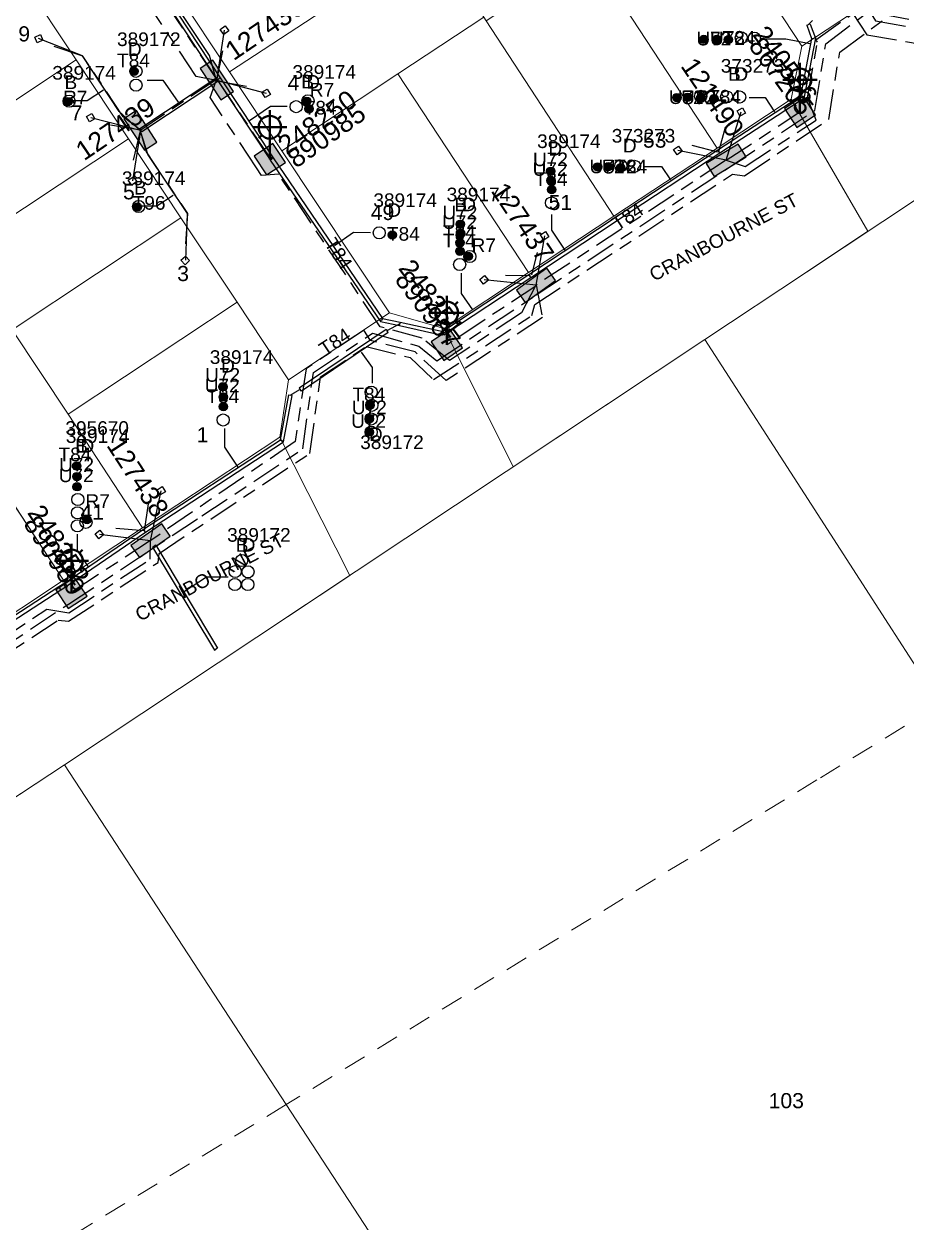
# Model space of a CAD drawing. Header units: metres. Extents: x 302064 to 304096, y 6268242 to 6271990.
# Drawn here: x 303027.2 to 303143.6, y 6270564.1 to 6270722.2 of the extents above; entities that cross this region are included whole.
import ezdxf
from ezdxf.enums import TextEntityAlignment as Align

# ---------------------------------------------------------------- set-up
doc = ezdxf.new("R2010")
doc.units = ezdxf.units.M
doc.linetypes.add('Cable Exist UG', pattern=[8.2, 4, -1.2, 1.8, -1.2])
doc.linetypes.add('Dash', pattern=[5, 3, -2])
doc.layers.get('0').update_dxf_attribs({"color": 6})
for name, color, linetype in [('_User Miscellaneous12', 7, 'Continuous'), ('_User_LV_Exist', 7, 'Continuous'), ('Duct_SP_EXT', 7, 'Continuous'), ('Equip_SP_SL_EXT', 7, 'Continuous'), ('Mains_HV_EXT', 1, 'Continuous'), ('Mains_LV_EXT', 5, 'Continuous'), ('Mains_LV_SL_EXT', 4, 'Continuous'), ('Services_SP_EXT', 7, 'Continuous'), ('SupportsUG_SP_LV_EXT', 7, 'Continuous'), ('SupportsUG_SP_LV_SL_EXT', 7, 'Continuous'), ('Trench_SP_EXT', 7, 'Continuous')]:
    doc.layers.add(name, color=color, linetype=linetype)
for name, color, linetype, lineweight in [('Cadastre Easements_SP_EXT', 9, 'Continuous', 5), ('Cadastre Land Parcels_SP_EXT', 7, 'Continuous', 5), ('Cadastre Roads_SP_EXT', 9, 'Continuous', 5)]:
    doc.layers.add(name, color=color, linetype=linetype, lineweight=lineweight)
doc.styles.add('COLUMN_LABEL', font='arial.ttf')
doc.styles.add('iecARIAL', font='arial.ttf', dxfattribs={"height": 2})
doc.styles.add('POLE_LABEL', font='arial.ttf')
doc.styles.get("Standard").update_dxf_attribs({"font": 'arial.ttf'})

# ---------------------------------------------------------------- blocks, each defined once
blk = doc.blocks.new('COLUMN_EXT')
blk.add_hatch(color=256).paths.add_polyline_path([(-1.49, 1.48), (-1.49, -1.49), (1.48, -1.49), (1.48, 1.48)])
blk.add_lwpolyline([(-1.49, -1.49), (1.48, -1.49), (1.48, 1.48), (-1.49, 1.48)], close=True)
for tag, height, style, flags, p in [('ASSET_NUM', 2.5, 'COLUMN_LABEL', 8, (2, 2)), ('STRUCTURE_PLANT_NUMBER', 0.2, 'POLE_LABEL', 9, (1.81, 0.03)), ('STREET_CODE', 0.2, 'COLUMN_LABEL', 9, (1.81, -0.2))]:
    blk.add_attdef(tag, text='', height=height, dxfattribs=dict(style=style, flags=flags)).set_placement(p, align=Align.MIDDLE_LEFT)
at = {"flags": 9}
for tag, p in [('COLUMN_TYPE', (1.81, -0.4)), ('OWNED_BY', (1.81, -0.6)), ('STATE', (1.81, -0.8)), ('USAGE', (1.81, -1)), ('STREETNAME', (1.81, -1.6)), ('LEGEND', (1.81, -1.2)), ('LOCATION', (1.81, -1.4)), ('SUBURB', (1.81, -1.8)), ('NOTES', (1.81, -2))]:
    blk.add_attdef(tag, text='', height=0.2, dxfattribs=at).set_placement(p, align=Align.MIDDLE_LEFT)
at = {"flags": 1}
blk.add_attdef('Z', (1.81, -2.35), '', height=0.2, dxfattribs=at)
blk = doc.blocks.new('PILLAR_EXT')
blk.add_hatch(color=256).paths.add_polyline_path([(-2.475, 0.99), (-2.475, -0.99), (2.475, -0.99), (2.475, 0.99)])
blk.add_lwpolyline([(-2.475, -0.99), (2.475, -0.99), (2.475, 0.99), (-2.475, 0.99)], close=True)
at = {"style": 'iecARIAL', "flags": 8}
blk.add_attdef('ASSET_NUM', (1.5, 3.5), '', height=2.5, dxfattribs=at)
for tag, p, flags in [('OWNED_BY', (0, -0.2), 9), ('STATE', (0, -0.4), 9), ('SUPPORT_TYPE', (0, -0.6), 9), ('USAGE', (0, -0.8), 9), ('LEGEND', (0, -1), 9), ('LOCATION', (0, -1.2), 9), ('NOTES', (0, -1.4), 9), ('PARENT', (0, -1.6), 9), ('STREETNAME', (0, -1.8), 9), ('SUBURB', (0, -2), 1)]:
    blk.add_attdef(tag, p, '', height=0.2, dxfattribs=dict(flags=flags))
blk = doc.blocks.new('DUCT_EXT')
blk.add_circle((0, 0.8), 0.8)
at = {"flags": 1}
blk.add_attdef('Z', (0, 0), '', height=0.2, dxfattribs=at)
at = {"flags": 9}
for tag, p in [('DUCT_CODE', (0, 0)), ('XSECT_TYPE', (0, -0.2)), ('STATE', (0, -0.6)), ('FB_REFERENCE', (0, -0.4)), ('NOTES', (0, -0.8))]:
    blk.add_attdef(tag, text='', height=0.2, dxfattribs=at).set_placement(p, align=Align.MIDDLE_LEFT)
blk = doc.blocks.new('SL_LANTERN_EXT')
at = {"lineweight": 40}
for p, q in [((0, 1.97), (0, 6.47)), ((-1.46, 5.68), (-1.06, 5.28)), ((1.46, 5.68), (1.06, 5.28)), ((-2.25, 4.22), (2.25, 4.22)), ((-1.46, 2.76), (-1.06, 3.16)), ((0, 0), (0, 2.72)), ((1.46, 2.76), (1.06, 3.16))]:
    blk.add_line(p, q, dxfattribs=at)
blk.add_circle((0, 4.22), 1.5, dxfattribs=at)
at = {"style": 'iecARIAL', "flags": 8}
blk.add_attdef('ASSET_NUM', (1.5, 1.5), '', height=2.5, dxfattribs=at)
for tag, p, height, flags in [('OPERATING_VOLTAGE', (0.98, -1.65), 0.2, 9), ('CONSTRUCTED_VOLTAGE', (0.98, -0.65), 0.2, 9), ('CONTROL_TYPE', (0.98, -0.85), 0.2, 9), ('LANTERN_PURPOSE', (0.98, -1.05), 0.2, 9), ('LANTERN_TYPE', (0.98, -1.25), 0.2, 9), ('NO_PHASES', (0.98, -1.45), 0.2, 9), ('LNUMBER', (2.18, -3.25), 2.5, 8), ('ORIENTATION', (0.98, -1.85), 0.2, 9), ('OWNED_BY', (0.98, -2.05), 0.2, 9), ('STATE', (0.98, -2.25), 0.2, 9), ('USAGE', (0.98, -2.45), 0.2, 9), ('CEXIST', (0.98, -2.65), 0.2, 9), ('CNEW', (0.98, -2.85), 0.2, 9), ('CNUMBER', (0.98, -3.05), 0.2, 9), ('CREMOVE', (0.98, -3.25), 0.2, 9), ('CREPLACE', (0.98, -3.45), 0.2, 9), ('LKINGHEIGHT', (0.98, -3.65), 0.2, 9), ('LBRACKET', (0.98, -3.85), 0.2, 9), ('LBRACKETVOCAB', (0.98, -4.05), 0.2, 9), ('LCATEGORY', (0.98, -4.25), 0.2, 9), ('LCHARGE1', (0.98, -4.45), 0.2, 9), ('LCHARGE1PERCENT', (0.98, -4.65), 0.2, 9), ('LCHARGE2', (0.98, -4.85), 0.2, 9), ('LCHARGE2PERCENT', (0.98, -5.05), 0.2, 9), ('LCHARGE3', (0.98, -5.25), 0.2, 9), ('LCHARGE3PERCENT', (0.98, -5.45), 0.2, 9), ('LEXIST', (0.98, -5.65), 0.2, 9), ('LLAMP', (0.98, -5.85), 0.2, 9), ('LLAMPVOCAB', (0.98, -6.05), 0.2, 9), ('LMAST', (0.98, -6.25), 0.2, 9), ('LMASTVOCAB', (0.98, -6.45), 0.2, 9), ('LNEW', (0.98, -6.65), 0.2, 9), ('LANTNUMBER', (0.98, -6.85), 0.2, 9), ('LOUTREACH', (0.98, -7.25), 0.2, 9), ('LOUTREACHVOCAB', (0.98, -7.45), 0.2, 9), ('LRATECODE', (0.98, -7.65), 0.2, 9), ('LREMOVE', (0.98, -7.85), 0.2, 9), ('LREPLACE', (0.98, -8.05), 0.2, 9), ('STREETNAME', (0.98, -9.25), 0.2, 9), ('SUBURB', (0.98, -9.45), 0.2, 1), ('LTYPE', (0.98, -8.25), 0.2, 9), ('LTYPEVOCAB', (0.98, -8.45), 0.2, 9), ('LEGEND', (0.98, -8.65), 0.2, 9), ('LOCATION', (0.98, -8.85), 0.2, 9), ('NOTES', (0.98, -9.05), 0.2, 9)]:
    blk.add_attdef(tag, p, '', height=height, dxfattribs=dict(flags=flags))
blk = doc.blocks.new('CCP_EXT')
at = {"flags": 9}
for tag, p in [('LIFE_SUPPORT', (0, -1.6)), ('STATE', (0, -1.8)), ('NOTES', (0, -2))]:
    blk.add_attdef(tag, text='', height=0.2, dxfattribs=at).set_placement(p, align=Align.MIDDLE_LEFT)
blk.add_wipeout([(0, 0.57), (0.57, 0), (0, -0.57), (-0.57, 0)])
blk.add_lwpolyline([(-0.57, 0), (0, 0.57), (0.57, 0), (0, -0.57), (-0.57, 0)])
at = {"flags": 1}
blk.add_attdef('Z', (0, 0), '', height=0.2, dxfattribs=at)
at = {"flags": 9}
for tag, p in [('CCP_TYPE', (0, 0)), ('CONSTRUCTED_VOLTAGE', (0, -0.2)), ('OPERATING_VOLTAGE', (0, -0.6)), ('ORIENTATION', (0, -0.8)), ('OWNED_BY', (0, -1)), ('NO_PHASES', (0, -0.4)), ('USAGE', (0, -1.2)), ('LEGEND', (0, -1.4))]:
    blk.add_attdef(tag, text='', height=0.2, dxfattribs=at).set_placement(p, align=Align.MIDDLE_LEFT)
blk = doc.blocks.new('CABLE_LARGE_EXT')
h = blk.add_hatch(color=256)
edge = h.paths.add_edge_path()
edge.add_arc((0, 0.55), 0.55, 0, 360)
blk.add_circle((0, 0.55), 0.55)
at = {"flags": 1}
blk.add_attdef('Z', (0, 0), '', height=0.2, dxfattribs=at)
at = {"flags": 9}
for tag, p in [('COND_CODE', (0, 0)), ('STATE', (0, -0.4)), ('XSECT_SIZE', (0, -0.6)), ('FB_REFERENCE', (0, -0.2)), ('NOTES', (0, -0.8))]:
    blk.add_attdef(tag, text='', height=0.2, dxfattribs=at).set_placement(p, align=Align.MIDDLE_LEFT)

msp = doc.modelspace()

# ---------------------------------------------------------------- linework, layer by layer
at = {"layer": '_User Miscellaneous12'}
for p, q in [((303130.5339, 6270722.0376), (303130.7596, 6270722.119)), ((303130.5339, 6270722.0376), (303131.1653, 6270720.2849)), ((303130.9854, 6270722.2003), (303130.7596, 6270722.119)), ((303130.9854, 6270722.2003), (303131.6614, 6270720.3241)), ((303131.1653, 6270720.2849), (303129.7127, 6270712.6636)), ((303131.6614, 6270720.3241), (303130.1449, 6270712.3675)), ((303131.1653, 6270720.2849), (303131.4134, 6270720.3045)), ((303131.6614, 6270720.3241), (303131.4134, 6270720.3045)), ((303052.4938, 6270715.0039), (303042.4767, 6270708.3805)), ((303052.7586, 6270714.6035), (303042.7415, 6270707.9801)), ((303052.4938, 6270715.0039), (303052.6262, 6270714.8037)), ((303052.7586, 6270714.6035), (303052.6262, 6270714.8037)), ((303052.679, 6270714.8546), (303052.8792, 6270714.987)), ((303052.679, 6270714.8547), (303052.8792, 6270714.987)), ((303053.0794, 6270715.1194), (303052.8792, 6270714.987)), ((303053.0794, 6270715.1193), (303052.8792, 6270714.987)), ((303129.7127, 6270712.6636), (303129.2507, 6270712.3751)), ((303129.7127, 6270712.6636), (303129.9288, 6270712.5155)), ((303130.1449, 6270712.3675), (303129.9288, 6270712.5155)), ((303129.2471, 6270712.3728), (303129.3778, 6270712.1715)), ((303129.2507, 6270712.3751), (303129.3778, 6270712.1715)), ((303129.5049, 6270711.968), (303129.3778, 6270712.1715)), ((303129.5085, 6270711.9703), (303129.3778, 6270712.1715)), ((303130.1449, 6270712.3675), (303129.5049, 6270711.968)), ((303042.4767, 6270708.3805), (303042.6091, 6270708.1803)), ((303042.7415, 6270707.9801), (303042.6091, 6270708.1803)), ((303059.9951, 6270704.6566), (303059.7947, 6270704.5245)), ((303059.9951, 6270704.6566), (303060.0834, 6270704.5223)), ((303118.765, 6270705.5661), (303118.8969, 6270705.3656)), ((303118.7662, 6270705.5669), (303118.8969, 6270705.3656)), ((303119.0276, 6270705.1643), (303118.8969, 6270705.3656)), ((303119.0289, 6270705.1651), (303118.8969, 6270705.3656)), ((303059.5943, 6270704.3924), (303059.7947, 6270704.5245)), ((303059.5943, 6270704.3924), (303059.6823, 6270704.2586)), ((303059.6823, 6270704.2586), (303059.8829, 6270704.3904)), ((303059.6846, 6270704.2551), (303059.8829, 6270704.3904)), ((303059.6846, 6270704.2551), (303074.2421, 6270682.9261)), ((303060.0811, 6270704.5257), (303059.8829, 6270704.3904)), ((303060.0834, 6270704.5223), (303059.8829, 6270704.3904)), ((303060.0811, 6270704.5257), (303074.529, 6270683.3573)), ((303105.2424, 6270696.6891), (303105.3746, 6270696.4888)), ((303105.2521, 6270696.6746), (303105.3841, 6270696.4741)), ((303105.5068, 6270696.2885), (303105.3746, 6270696.4888)), ((303105.516, 6270696.2736), (303105.3841, 6270696.4741)), ((303093.8432, 6270689.1639), (303093.9754, 6270688.9636)), ((303093.8434, 6270689.1641), (303093.9754, 6270688.9636)), ((303094.1074, 6270688.7632), (303093.9754, 6270688.9636)), ((303094.1076, 6270688.7633), (303093.9754, 6270688.9636)), ((303074.2421, 6270682.9261), (303074.3855, 6270683.1417)), ((303074.2421, 6270682.9261), (303076.7551, 6270682.4114)), ((303074.529, 6270683.3573), (303074.3855, 6270683.1417)), ((303074.529, 6270683.3573), (303076.8514, 6270682.8817)), ((303076.7508, 6270682.4124), (303076.8033, 6270682.6466)), ((303076.7551, 6270682.4114), (303076.8033, 6270682.6466)), ((303076.8514, 6270682.8817), (303076.8033, 6270682.6466)), ((303076.8557, 6270682.8808), (303076.8033, 6270682.6466)), ((303076.8557, 6270682.8808), (303082.5107, 6270681.6151)), ((303074.9873, 6270681.9143), (303063.526, 6270674.1584)), ((303075.2563, 6270681.5168), (303063.7951, 6270673.7609)), ((303074.9873, 6270681.9143), (303075.1218, 6270681.7155)), ((303075.2563, 6270681.5168), (303075.1218, 6270681.7155)), ((303076.7508, 6270682.4124), (303082.4059, 6270681.1467)), ((303082.3263, 6270681.5814), (303082.4583, 6270681.3809)), ((303082.4059, 6270681.1467), (303082.4583, 6270681.3809)), ((303082.5107, 6270681.6151), (303082.4583, 6270681.3809)), ((303082.5902, 6270681.1805), (303082.4583, 6270681.3809)), ((303061.0222, 6270667.3556), (303062.1319, 6270673.265)), ((303061.4561, 6270667.0658), (303062.6036, 6270673.1765)), ((303062.1319, 6270673.265), (303062.3678, 6270673.2208)), ((303062.6036, 6270673.1765), (303062.3678, 6270673.2208)), ((303063.526, 6270674.1584), (303063.6606, 6270673.9597)), ((303063.7951, 6270673.7609), (303063.6606, 6270673.9597)), ((303061.0222, 6270667.3556), (303061.2392, 6270667.2107)), ((303061.4561, 6270667.0658), (303061.2392, 6270667.2107)), ((303042.9532, 6270655.544), (303043.0887, 6270655.3459)), ((303042.9574, 6270655.5468), (303043.0887, 6270655.3459)), ((303043.2241, 6270655.1478), (303043.0887, 6270655.3459)), ((303043.22, 6270655.145), (303043.0887, 6270655.3459)), ((303044.1562, 6270653.1747), (303044.3619, 6270653.2983)), ((303044.1562, 6270653.1747), (303052.3122, 6270639.5993)), ((303044.5676, 6270653.4219), (303044.3619, 6270653.2983)), ((303044.5676, 6270653.4219), (303052.7237, 6270639.8465)), ((303013.953, 6270636.4149), (303031.7647, 6270647.9648)), ((303031.7647, 6270647.9648), (303032.5825, 6270648.453)), ((303031.7647, 6270647.9648), (303031.8916, 6270647.761)), ((303032.0184, 6270647.5572), (303031.8916, 6270647.761)), ((303032.0184, 6270647.5572), (303032.8285, 6270648.0408)), ((303032.4012, 6270648.3296), (303032.5367, 6270648.1315)), ((303032.6721, 6270647.9334), (303032.5367, 6270648.1315)), ((303032.5825, 6270648.453), (303032.7055, 6270648.2469)), ((303032.8285, 6270648.0408), (303032.7055, 6270648.2469)), ((303014.0442, 6270635.902), (303032.0184, 6270647.5572)), ((303052.7237, 6270639.8465), (303052.518, 6270639.7229)), ((303052.3122, 6270639.5993), (303052.518, 6270639.7229))]:
    msp.add_line(p, q, dxfattribs=at)
at = {"layer": '_User_LV_Exist', "linetype": 'Cable Exist UG'}
for points in [[(303105.6295, 6270752.4285), (303112.5673, 6270749.7265), (303112.5673, 6270749.7265), (303117.4605, 6270753.1165), (303122.026, 6270746.1481), (303129.8085, 6270734.213), (303132.2442, 6270730.4299), (303134.2491, 6270730.9953), (303139.6172, 6270722.6282), (303151.7861, 6270720.3811), (303169.887, 6270732.4046)], [(303052.5482, 6270714.8423), (303042.4741, 6270708.1154)]]:
    msp.add_lwpolyline(points, dxfattribs=at)
at = {"layer": 'Cadastre Land Parcels_SP_EXT', "linetype": 'Continuous'}
for points in [[(303081.1108, 6270733.4453), (303079.8798, 6270735.3276), (303074.2598, 6270743.9171), (303047.4105, 6270726.3092), (303054.3211, 6270715.8934), (303081.1108, 6270733.4453)], [(303128.4644, 6270712.2988), (303129.885, 6270719.261), (303115.7221, 6270740.8337), (303101.7886, 6270731.6032), (303118.6818, 6270705.835), (303128.4644, 6270712.2988)], [(303337.064, 6270525.981), (303267.576, 6270633.112), (303259.575, 6270645.446), (303233.915, 6270685.005), (303230.597, 6270690.121), (303200.764, 6270736.137), (303130.486, 6270689.476), (303117.082, 6270680.575), (303131.116, 6270658.835), (303141.329, 6270643.013), (303148.145, 6270632.453), (303181.506, 6270580.768), (303246.726, 6270479.725), (303337.064, 6270525.981)], [(303076.5224, 6270715.6092), (303087.8725, 6270723.1109), (303081.1108, 6270733.4453), (303054.3211, 6270715.8934), (303061.2308, 6270705.4775), (303076.5224, 6270715.6092)], [(303118.6818, 6270705.835), (303101.7886, 6270731.6032), (303088.2047, 6270722.6035), (303105.0638, 6270696.8357), (303118.6818, 6270705.835)], [(303034.076, 6270717.4709), (303027.1662, 6270727.8857), (302999.6589, 6270709.6585), (303006.5687, 6270699.2426), (303034.076, 6270717.4709)], [(303105.0638, 6270696.8357), (303088.2047, 6270722.6035), (303087.8725, 6270723.1109), (303076.5224, 6270715.6092), (303093.799, 6270689.3935), (303105.0638, 6270696.8357)], [(303040.9866, 6270707.055), (303034.076, 6270717.4709), (303006.5687, 6270699.2426), (303013.4793, 6270688.8278), (303040.9866, 6270707.055)], [(303093.799, 6270689.3935), (303076.5224, 6270715.6092), (303061.2308, 6270705.4775), (303075.4268, 6270684.0786), (303082.659, 6270682.0334), (303093.799, 6270689.3935)], [(303025.6, 6270681.8638), (303047.8971, 6270696.6401), (303040.9866, 6270707.055), (303013.4793, 6270688.8278), (303020.3899, 6270678.4119), (303025.6, 6270681.8638)], [(303055.2994, 6270685.4825), (303047.8971, 6270696.6401), (303025.6, 6270681.8638), (303033.0022, 6270670.7072), (303055.2994, 6270685.4825)], [(303060.9721, 6270667.7044), (303062.0932, 6270675.2422), (303055.2994, 6270685.4825), (303033.0022, 6270670.7072), (303042.8303, 6270655.7188), (303060.9721, 6270667.7044)], [(303042.8303, 6270655.7188), (303033.0022, 6270670.7072), (303025.6, 6270681.8638), (303020.3899, 6270678.4119), (303015.1797, 6270674.9601), (303032.404, 6270648.8299), (303042.8303, 6270655.7188)], [(303246.726, 6270479.725), (303181.506, 6270580.768), (303148.145, 6270632.453), (303141.329, 6270643.013), (303131.116, 6270658.835), (303117.082, 6270680.575), (303057.92, 6270641.296), (303032.542, 6270624.446), (303061.809, 6270579.622), (303095.366, 6270528.226), (303135.056, 6270467.438), (303157.304, 6270433.362), (303246.726, 6270479.725)], [(303019.8146, 6270640.511), (303021.2263, 6270641.4451), (303032.404, 6270648.8299), (303022.8367, 6270663.3443), (303000.473, 6270648.5386), (303007.28, 6270638.2669), (303014.2353, 6270636.8257), (303019.8146, 6270640.511)], [(303116.595, 6270412.234), (303135.986, 6270422.298), (303136.643, 6270422.638), (303157.304, 6270433.362), (303135.056, 6270467.438), (303095.366, 6270528.226), (303061.809, 6270579.622), (303032.542, 6270624.446), (302949.236, 6270569.663), (302976.527, 6270527.475), (303009.802, 6270476.04), (303067.548, 6270386.777), (303116.595, 6270412.234)]]:
    msp.add_lwpolyline(points, close=True, dxfattribs=at)
at = {"layer": 'Cadastre Roads_SP_EXT', "linetype": 'Continuous'}
msp.add_lwpolyline([(303115.7221, 6270740.8337), (303129.885, 6270719.261), (303143.2563, 6270728.097)], dxfattribs=at)
at = {"layer": 'Duct_SP_EXT'}
for p, q in [((303130.5339, 6270722.0376), (303130.7596, 6270722.119)), ((303130.5339, 6270722.0376), (303131.1653, 6270720.2849)), ((303130.9854, 6270722.2003), (303130.7596, 6270722.119)), ((303130.9854, 6270722.2003), (303131.6614, 6270720.3241)), ((303131.1653, 6270720.2849), (303129.7127, 6270712.6636)), ((303131.6614, 6270720.3241), (303130.1449, 6270712.3675)), ((303131.1653, 6270720.2849), (303131.4134, 6270720.3045)), ((303131.6614, 6270720.3241), (303131.4134, 6270720.3045)), ((303052.4938, 6270715.0039), (303042.4767, 6270708.3805)), ((303052.7586, 6270714.6035), (303042.7415, 6270707.9801)), ((303052.4938, 6270715.0039), (303052.6262, 6270714.8037)), ((303052.7586, 6270714.6035), (303052.6262, 6270714.8037)), ((303052.679, 6270714.8546), (303052.8792, 6270714.987)), ((303052.679, 6270714.8547), (303052.8792, 6270714.987)), ((303053.0794, 6270715.1194), (303052.8792, 6270714.987)), ((303053.0794, 6270715.1193), (303052.8792, 6270714.987)), ((303129.7127, 6270712.6636), (303129.2507, 6270712.3751)), ((303129.7127, 6270712.6636), (303129.9288, 6270712.5155)), ((303130.1449, 6270712.3675), (303129.9288, 6270712.5155)), ((303129.2471, 6270712.3728), (303129.3778, 6270712.1715)), ((303129.2507, 6270712.3751), (303129.3778, 6270712.1715)), ((303129.5049, 6270711.968), (303129.3778, 6270712.1715)), ((303129.5085, 6270711.9703), (303129.3778, 6270712.1715)), ((303130.1449, 6270712.3675), (303129.5049, 6270711.968)), ((303042.4767, 6270708.3805), (303042.6091, 6270708.1803)), ((303042.7415, 6270707.9801), (303042.6091, 6270708.1803)), ((303059.9951, 6270704.6566), (303059.7947, 6270704.5245)), ((303059.9951, 6270704.6566), (303060.0834, 6270704.5223)), ((303118.765, 6270705.5661), (303118.8969, 6270705.3656)), ((303118.7662, 6270705.5669), (303118.8969, 6270705.3656)), ((303119.0276, 6270705.1643), (303118.8969, 6270705.3656)), ((303119.0289, 6270705.1651), (303118.8969, 6270705.3656)), ((303059.5943, 6270704.3924), (303059.7947, 6270704.5245)), ((303059.5943, 6270704.3924), (303059.6823, 6270704.2586)), ((303059.6823, 6270704.2586), (303059.8829, 6270704.3904)), ((303059.6846, 6270704.2551), (303059.8829, 6270704.3904)), ((303059.6846, 6270704.2551), (303074.2421, 6270682.9261)), ((303060.0811, 6270704.5257), (303059.8829, 6270704.3904)), ((303060.0834, 6270704.5223), (303059.8829, 6270704.3904)), ((303060.0811, 6270704.5257), (303074.529, 6270683.3573)), ((303105.2424, 6270696.6891), (303105.3746, 6270696.4888)), ((303105.2521, 6270696.6746), (303105.3841, 6270696.4741)), ((303105.5068, 6270696.2885), (303105.3746, 6270696.4888)), ((303105.516, 6270696.2736), (303105.3841, 6270696.4741)), ((303093.8432, 6270689.1639), (303093.9754, 6270688.9636)), ((303093.8434, 6270689.1641), (303093.9754, 6270688.9636)), ((303094.1074, 6270688.7632), (303093.9754, 6270688.9636)), ((303094.1076, 6270688.7633), (303093.9754, 6270688.9636)), ((303074.2421, 6270682.9261), (303074.3855, 6270683.1417)), ((303074.2421, 6270682.9261), (303076.7551, 6270682.4114)), ((303074.529, 6270683.3573), (303074.3855, 6270683.1417)), ((303074.529, 6270683.3573), (303076.8514, 6270682.8817)), ((303076.7508, 6270682.4124), (303076.8033, 6270682.6466)), ((303076.7551, 6270682.4114), (303076.8033, 6270682.6466)), ((303076.8514, 6270682.8817), (303076.8033, 6270682.6466)), ((303076.8557, 6270682.8808), (303076.8033, 6270682.6466)), ((303076.8557, 6270682.8808), (303082.5107, 6270681.6151)), ((303074.9873, 6270681.9143), (303063.526, 6270674.1584)), ((303075.2563, 6270681.5168), (303063.7951, 6270673.7609)), ((303074.9873, 6270681.9143), (303075.1218, 6270681.7155)), ((303075.2563, 6270681.5168), (303075.1218, 6270681.7155)), ((303076.7508, 6270682.4124), (303082.4059, 6270681.1467)), ((303082.3263, 6270681.5814), (303082.4583, 6270681.3809)), ((303082.4059, 6270681.1467), (303082.4583, 6270681.3809)), ((303082.5107, 6270681.6151), (303082.4583, 6270681.3809)), ((303082.5902, 6270681.1805), (303082.4583, 6270681.3809)), ((303061.0222, 6270667.3556), (303062.1319, 6270673.265)), ((303061.4561, 6270667.0658), (303062.6036, 6270673.1765)), ((303062.1319, 6270673.265), (303062.3678, 6270673.2208)), ((303062.6036, 6270673.1765), (303062.3678, 6270673.2208)), ((303063.526, 6270674.1584), (303063.6606, 6270673.9597)), ((303063.7951, 6270673.7609), (303063.6606, 6270673.9597)), ((303061.0222, 6270667.3556), (303061.2392, 6270667.2107)), ((303061.4561, 6270667.0658), (303061.2392, 6270667.2107)), ((303042.9532, 6270655.544), (303043.0887, 6270655.3459)), ((303042.9574, 6270655.5468), (303043.0887, 6270655.3459)), ((303043.2241, 6270655.1478), (303043.0887, 6270655.3459)), ((303043.22, 6270655.145), (303043.0887, 6270655.3459)), ((303044.1562, 6270653.1747), (303044.3619, 6270653.2983)), ((303044.1562, 6270653.1747), (303052.3122, 6270639.5993)), ((303044.5676, 6270653.4219), (303044.3619, 6270653.2983)), ((303044.5676, 6270653.4219), (303052.7237, 6270639.8465)), ((303013.953, 6270636.4149), (303031.7647, 6270647.9648)), ((303031.7647, 6270647.9648), (303032.5825, 6270648.453)), ((303031.7647, 6270647.9648), (303031.8916, 6270647.761)), ((303032.0184, 6270647.5572), (303031.8916, 6270647.761)), ((303032.0184, 6270647.5572), (303032.8285, 6270648.0408)), ((303032.4012, 6270648.3296), (303032.5367, 6270648.1315)), ((303032.6721, 6270647.9334), (303032.5367, 6270648.1315)), ((303032.5825, 6270648.453), (303032.7055, 6270648.2469)), ((303032.8285, 6270648.0408), (303032.7055, 6270648.2469)), ((303014.0442, 6270635.902), (303032.0184, 6270647.5572)), ((303052.7237, 6270639.8465), (303052.518, 6270639.7229)), ((303052.3122, 6270639.5993), (303052.518, 6270639.7229))]:
    msp.add_line(p, q, dxfattribs=at)
for points in [[(303124.8521, 6270720.239), (303127.7445, 6270720.2507), (303130.9118, 6270719.6105)], [(303043.4426, 6270714.8023), (303045.501, 6270714.8115), (303047.5191, 6270711.8821)], [(303033.4378, 6270712.1134), (303035.5226, 6270712.128), (303037.6861, 6270713.5362)], [(303061.9267, 6270711.3046), (303059.7133, 6270711.309), (303056.93, 6270709.43)], [(303122.911, 6270712.4823), (303125.0123, 6270712.4957), (303126.2685, 6270710.6084)], [(303109.0617, 6270703.4179), (303111.3551, 6270703.4011), (303112.538, 6270701.658)], [(303042.6229, 6270698.2072), (303044.7072, 6270698.2192), (303046.878, 6270699.632)], [(303096.8299, 6270697.0826), (303096.8391, 6270695.0065), (303098.5702, 6270692.3577)], [(303072.905, 6270694.6654), (303070.6807, 6270694.6735), (303068.1611, 6270692.9428)], [(303084.8874, 6270689.3375), (303084.902, 6270686.6368), (303086.3818, 6270684.4953)], [(303073.2011, 6270674.8283), (303073.2033, 6270676.8778), (303071.7307, 6270678.9121)], [(303053.6488, 6270668.8148), (303053.6574, 6270666.3579), (303055.4074, 6270663.7231)], [(303034.1917, 6270654.9101), (303034.2133, 6270652.7211), (303035.6314, 6270650.5959)], [(303054.1435, 6270649.2238), (303051.2586, 6270649.2238), (303048.3598, 6270647.3323)]]:
    msp.add_lwpolyline(points, dxfattribs=at)
at = {"layer": 'Mains_LV_EXT', "linetype": 'Cable Exist UG'}
for points in [[(303105.6295, 6270752.4285), (303112.5673, 6270749.7265), (303112.5673, 6270749.7265), (303117.4605, 6270753.1165), (303122.026, 6270746.1481), (303129.8085, 6270734.213), (303132.2442, 6270730.4299), (303134.2491, 6270730.9953), (303139.6172, 6270722.6282), (303151.7861, 6270720.3811), (303169.887, 6270732.4046)], [(303052.5482, 6270714.8423), (303042.4741, 6270708.1154)]]:
    msp.add_lwpolyline(points, dxfattribs=at)
at = {"layer": 'Trench_SP_EXT', "linetype": 'Cable Exist UG'}
for points in [[(303130.7597, 6270722.1189), (303131.2631, 6270722.6562)], [(303052.6261, 6270714.7578), (303053.5927, 6270719.4744)], [(303052.6261, 6270714.7214), (303057.5761, 6270713.8077)], [(303042.5547, 6270708.1895), (303038.0382, 6270708.9649)], [(303042.526, 6270708.1154), (303041.447, 6270703.7404)], [(303118.8969, 6270705.3656), (303119.8131, 6270708.575)], [(303118.7866, 6270705.2934), (303115.3998, 6270706.1735)], [(303094.2107, 6270689.1185), (303094.9777, 6270692.0535)], [(303093.9754, 6270688.9636), (303090.766, 6270689.0293)], [(303076.8032, 6270682.6465), (303075.0854, 6270681.7061)], [(303043.0886, 6270655.3458), (303043.6285, 6270658.8984)], [(303043.0886, 6270655.3458), (303039.3045, 6270655.6496)]]:
    msp.add_lwpolyline(points, dxfattribs=at)
msp.add_lwpolyline([(303063.5434, 6270673.9174, 0.02153374), (303062.3677, 6270673.2207)], format="xyb", dxfattribs=at)

# ---------------------------------------------------------------- block references
at = {"layer": 'Duct_SP_EXT'}
for name, p, rotation in [('CABLE_LARGE_EXT', (303116.9364, 6270719.6189), 359.7787818961266), ('CABLE_LARGE_EXT', (303118.6565, 6270719.6189), 359.7787818961266), ('DUCT_EXT', (303041.1561, 6270715.959), 270.2628424416135), ('CABLE_LARGE_EXT', (303041.1561, 6270715.9591), 270.2628424416135), ('DUCT_EXT', (303041.1659, 6270714.1178), 270.5250002980582), ('DUCT_EXT', (303032.3268, 6270712.0239), 269.7255970349405), ('DUCT_EXT', (303063.8731, 6270712.071), 269.7255970349405), ('CABLE_LARGE_EXT', (303063.9631, 6270712.0075), 269.9756500414379), ('CABLE_LARGE_EXT', (303113.38, 6270711.9386), 359.7787818961266), ('CABLE_LARGE_EXT', (303114.7785, 6270711.9718), 359.7787818961266), ('CABLE_LARGE_EXT', (303032.4176, 6270711.9599), 269.9756500414379), ('CABLE_LARGE_EXT', (303096.1717, 6270702.7811), 269.9999999999998), ('CABLE_LARGE_EXT', (303102.9165, 6270702.8002), 359.7787818961266), ('CABLE_LARGE_EXT', (303104.315, 6270702.8336), 359.7787818961266), ('CABLE_LARGE_EXT', (303096.2097, 6270701.5612), 269.9999999999998), ('CABLE_LARGE_EXT', (303096.2958, 6270700.3472), 269.9756500414379), ('DUCT_EXT', (303041.5164, 6270698.1222), 269.7255970349405), ('CABLE_LARGE_EXT', (303041.6071, 6270698.0587), 269.9756500414379), ('DUCT_EXT', (303096.0128, 6270698.5909), 269.9756500414379), ('CABLE_LARGE_EXT', (303084.2203, 6270695.7838), 269.9999999999998), ('CABLE_LARGE_EXT', (303084.1858, 6270693.3561), 269.9756500414379), ('CABLE_LARGE_EXT', (303084.2583, 6270694.5639), 269.9999999999998), ('CABLE_LARGE_EXT', (303084.1764, 6270692.2244), 269.9756500414379), ('DUCT_EXT', (303085.2451, 6270691.5349), 269.7255970349405), ('CABLE_LARGE_EXT', (303085.2816, 6270691.5436), 269.9756500414379), ('DUCT_EXT', (303083.8967, 6270690.4783), 269.9756500414379), ('CABLE_LARGE_EXT', (303052.8853, 6270674.3303), 269.9999999999998), ('CABLE_LARGE_EXT', (303052.9233, 6270672.984), 269.9999999999998), ('DUCT_EXT', (303072.2191, 6270673.6174), 269.9999999999998), ('CABLE_LARGE_EXT', (303052.951, 6270671.7102), 269.9756500414379), ('CABLE_LARGE_EXT', (303072.2976, 6270671.8899), 270.7714431483344), ('DUCT_EXT', (303072.2976, 6270671.8898), 269.9999999999998), ('DUCT_EXT', (303052.665, 6270669.956), 269.9756500414379), ('CABLE_LARGE_EXT', (303072.2165, 6270670.0907), 269.9999999999998), ('DUCT_EXT', (303072.2164, 6270670.0906), 269.9999999999998), ('CABLE_LARGE_EXT', (303072.2152, 6270668.3558), 269.9999999999998), ('DUCT_EXT', (303072.2152, 6270668.3557), 269.9999999999998), ('CABLE_LARGE_EXT', (303033.5949, 6270663.8861), 269.9999999999998), ('CABLE_LARGE_EXT', (303033.6038, 6270662.4931), 269.9999999999998), ('CABLE_LARGE_EXT', (303033.6418, 6270661.1468), 269.9999999999998), ('DUCT_EXT', (303033.4813, 6270659.4688), 269.9999999999998), ('DUCT_EXT', (303033.4502, 6270657.6957), 269.9999999999998), ('DUCT_EXT', (303035.3648, 6270657.2554), 179.725597168341), ('DUCT_EXT', (303033.424, 6270655.9959), 269.9999999999998), ('DUCT_EXT', (303055.9195, 6270650.6157), 0.02763772121043928)]:
    msp.add_blockref(name, p, dxfattribs=dict(at, rotation=rotation))
for name, p in [('CABLE_LARGE_EXT', (303120.166, 6270719.5837)), ('DUCT_EXT', (303121.8808, 6270719.5653)), ('DUCT_EXT', (303123.6034, 6270719.5386)), ('DUCT_EXT', (303116.5183, 6270711.8564)), ('CABLE_LARGE_EXT', (303116.5183, 6270711.8563)), ('CABLE_LARGE_EXT', (303118.2597, 6270711.7981)), ('DUCT_EXT', (303119.9571, 6270711.7782)), ('DUCT_EXT', (303121.6685, 6270711.7666)), ('DUCT_EXT', (303063.1087, 6270710.4911)), ('CABLE_LARGE_EXT', (303064.8087, 6270710.4512)), ('DUCT_EXT', (303105.9827, 6270702.6761)), ('CABLE_LARGE_EXT', (303105.9641, 6270702.689)), ('DUCT_EXT', (303107.7745, 6270702.6289)), ('DUCT_EXT', (303074.0827, 6270693.8542)), ('CABLE_LARGE_EXT', (303075.8014, 6270693.8076)), ('DUCT_EXT', (303055.0528, 6270649.151)), ('DUCT_EXT', (303056.7515, 6270649.117)), ('DUCT_EXT', (303055.022, 6270647.4533)), ('DUCT_EXT', (303056.719, 6270647.4533))]:
    msp.add_blockref(name, p, dxfattribs=at)
at = {"layer": 'Equip_SP_SL_EXT'}
ref = msp.add_blockref('SL_LANTERN_EXT', (303129.6295, 6270710.6088), dxfattribs=at)
ref.add_attrib('ASSET_NUM', '240586', dxfattribs={"layer": '0', "height": 2.5, "rotation": 306.077469, "style": 'iecARIAL'}).set_placement((303131.1295, 6270712.1088), align=Align.MIDDLE_RIGHT)
ref = msp.add_blockref('SL_LANTERN_EXT', (303059.6311, 6270704.3628), dxfattribs=at)
ref.add_attrib('ASSET_NUM', '248250', dxfattribs={"layer": '0', "height": 2.5, "rotation": 35.604198, "style": 'iecARIAL'}).set_placement((303061.1311, 6270705.8628), align=Align.MIDDLE_LEFT)
ref = msp.add_blockref('SL_LANTERN_EXT', (303082.9978, 6270679.8716), dxfattribs=at)
ref.add_attrib('ASSET_NUM', '248251', dxfattribs={"layer": '0', "height": 2.5, "rotation": 306.831895, "style": 'iecARIAL'}).set_placement((303084.4978, 6270681.3716), align=Align.MIDDLE_RIGHT)
ref = msp.add_blockref('SL_LANTERN_EXT', (303033.4424, 6270647.1349), dxfattribs=at)
ref.add_attrib('ASSET_NUM', '248252', dxfattribs={"layer": '0', "height": 2.5, "rotation": 303.058445, "style": 'iecARIAL'}).set_placement((303034.9424, 6270648.6349), align=Align.MIDDLE_RIGHT)
at = {"layer": 'SupportsUG_SP_LV_EXT'}
ref = msp.add_blockref('PILLAR_EXT', (303052.6419, 6270714.812), dxfattribs=dict(at, rotation=303.247967361337))
ref.add_attrib('ASSET_NUM', '127436', dxfattribs={"layer": '0', "height": 2.5, "rotation": 34.309318, "style": 'iecARIAL'}).set_placement((303054.1419, 6270718.312), align=Align.MIDDLE_LEFT)
ref = msp.add_blockref('PILLAR_EXT', (303119.8763, 6270704.2182), dxfattribs=dict(at, rotation=31.40285876075706))
ref.add_attrib('ASSET_NUM', '121490', dxfattribs={"layer": '0', "height": 2.5, "rotation": 304.191031, "style": 'iecARIAL'}).set_placement((303121.3763, 6270707.7182), align=Align.MIDDLE_RIGHT)
ref = msp.add_blockref('PILLAR_EXT', (303042.5472, 6270708.1552), dxfattribs=dict(at, rotation=123.2501733665073))
ref.add_attrib('ASSET_NUM', '127439', dxfattribs={"layer": '0', "height": 2.5, "rotation": 34.171562, "style": 'iecARIAL'}).set_placement((303044.0472, 6270711.6552), align=Align.MIDDLE_RIGHT)
ref = msp.add_blockref('PILLAR_EXT', (303094.7796, 6270687.7209), dxfattribs=dict(at, rotation=36.08546023134128))
ref.add_attrib('ASSET_NUM', '127437', dxfattribs={"layer": '0', "height": 2.5, "rotation": 303.888263, "style": 'iecARIAL'}).set_placement((303096.2796, 6270691.2209), align=Align.MIDDLE_RIGHT)
ref = msp.add_blockref('PILLAR_EXT', (303043.898, 6270654.0221), dxfattribs=dict(at, rotation=35.0443917602201))
ref.add_attrib('ASSET_NUM', '127438', dxfattribs={"layer": '0', "height": 2.5, "rotation": 303.050022, "style": 'iecARIAL'}).set_placement((303045.398, 6270657.5221), align=Align.MIDDLE_RIGHT)
at = {"layer": 'SupportsUG_SP_LV_SL_EXT'}
ref = msp.add_blockref('COLUMN_EXT', (303129.6295, 6270710.6089), dxfattribs=dict(at, rotation=213.4575727552196))
ref.add_attrib('ASSET_NUM', '867205', dxfattribs={"layer": '0', "height": 2.5, "rotation": 306.077469, "style": 'COLUMN_LABEL'}).set_placement((303131.6295, 6270711.3589), align=Align.TOP_RIGHT)
ref = msp.add_blockref('COLUMN_EXT', (303059.6311, 6270704.3628), dxfattribs=dict(at, rotation=33.53253667152428))
ref.add_attrib('ASSET_NUM', '890985', dxfattribs={"layer": '0', "height": 2.5, "rotation": 35.604198, "style": 'COLUMN_LABEL'}).set_placement((303061.6311, 6270705.1128), align=Align.TOP_LEFT)
ref = msp.add_blockref('COLUMN_EXT', (303082.9978, 6270679.8716), dxfattribs=dict(at, rotation=34.02290870075873))
ref.add_attrib('ASSET_NUM', '890987', dxfattribs={"layer": '0', "height": 2.5, "rotation": 306.831895, "style": 'COLUMN_LABEL'}).set_placement((303084.9978, 6270680.6216), align=Align.TOP_RIGHT)
ref = msp.add_blockref('COLUMN_EXT', (303033.4424, 6270647.1349), dxfattribs=dict(at, rotation=33.55166190026875))
ref.add_attrib('ASSET_NUM', '890989', dxfattribs={"layer": '0', "height": 2.5, "rotation": 303.058445, "style": 'COLUMN_LABEL'}).set_placement((303035.4424, 6270647.8849), align=Align.TOP_RIGHT)

# ---------------------------------------------------------------- texts
at = {"layer": 'Cadastre Land Parcels_SP_EXT'}
for s, p in [('9', (303026.4248, 6270719.8977)), ('4', (303061.9775, 6270713.4541)), ('7', (303033.335, 6270709.4823)), ('53', (303108.8946, 6270705.8833)), ('5', (303040.2459, 6270699.067)), ('49', (303072.9528, 6270696.3312)), ('51', (303096.4484, 6270697.6575)), ('3', (303047.4019, 6270688.2807)), ('1', (303049.9765, 6270667.0037)), ('41', (303034.63, 6270656.8131)), ('103', (303125.4917, 6270579.1466))]:
    msp.add_text(s, height=2, dxfattribs=at).set_placement(p)
at = {"layer": 'Cadastre Roads_SP_EXT'}
for rotation, p in [(27.949994, (303110.3571, 6270688.1826)), (27.832616, (303042.4739, 6270643.3235))]:
    msp.add_text('CRANBOURNE ST', height=1.8, rotation=rotation, dxfattribs=at).set_placement(p)
at = {"layer": 'Duct_SP_EXT'}
for s, p in [('389172', (303039.4596, 6270719.2899)), ('U72', (303115.9535, 6270719.3731)), ('U72', (303117.7438, 6270719.4082)), ('T84', (303119.4072, 6270719.4759)), ('D', (303040.8939, 6270717.9704)), ('T84', (303039.459, 6270716.5008)), ('373273', (303119.1726, 6270715.7795)), ('389174', (303030.918, 6270714.8586)), ('389174', (303062.6238, 6270714.9713)), ('B', (303120.134, 6270714.712)), ('D', (303120.9783, 6270714.703)), ('B', (303032.5259, 6270713.6117)), ('B', (303063.7785, 6270713.6983)), ('D', (303064.4509, 6270713.677)), ('R7', (303064.9119, 6270712.6228)), ('R7', (303032.3328, 6270711.6006)), ('U72', (303112.3094, 6270711.6443)), ('U72', (303113.9311, 6270711.6139)), ('R7', (303115.8184, 6270711.6675)), ('T84', (303064.1078, 6270710.2537)), ('373273', (303104.7759, 6270706.5501)), ('389174', (303094.9218, 6270705.8369)), ('D', (303096.4062, 6270704.8442)), ('D', (303106.2431, 6270705.2574)), ('U72', (303094.3783, 6270703.4461)), ('U72', (303094.3271, 6270702.1667)), ('U72', (303101.8459, 6270702.506)), ('U72', (303103.4676, 6270702.4757)), ('T84', (303105.1075, 6270702.5011)), ('389174', (303040.1005, 6270700.9512)), ('B', (303041.7087, 6270699.7047)), ('T84', (303094.6045, 6270700.8326)), ('389174', (303073.3042, 6270698.0554)), ('389174', (303082.976, 6270698.8065)), ('T96', (303041.5215, 6270697.6981)), ('D', (303075.1526, 6270696.7534)), ('B', (303084.0097, 6270697.5038)), ('D', (303085.0277, 6270697.5038)), ('U72', (303082.3757, 6270695.1694)), ('U72', (303082.4269, 6270696.4488)), ('T84', (303075.0974, 6270693.6109)), ('T84', (303082.4883, 6270693.8501)), ('T84', (303082.4791, 6270692.7257)), ('R7', (303086.264, 6270692.1163)), ('389174', (303051.7058, 6270677.3523)), ('D', (303053.1955, 6270676.213)), ('U72', (303051.0919, 6270674.9953)), ('U72', (303051.0407, 6270673.5896)), ('T84', (303051.2642, 6270672.1928)), ('T84', (303070.5402, 6270672.4278)), ('U72', (303070.4614, 6270670.7153)), ('U72', (303070.3708, 6270668.9209)), ('395670', (303032.6423, 6270667.9893)), ('389174', (303032.7023, 6270666.9252)), ('D', (303072.7224, 6270667.1638)), ('B', (303033.9385, 6270665.6497)), ('D', (303034.6299, 6270665.6457)), ('389172', (303071.5686, 6270666.1217)), ('T84', (303031.7364, 6270664.5099)), ('U72', (303031.7591, 6270661.7524)), ('U72', (303031.8103, 6270663.1581)), ('R7', (303035.2943, 6270658.349)), ('389172', (303053.9986, 6270653.8913)), ('B', (303055.1312, 6270652.5703)), ('D', (303055.9166, 6270652.5844))]:
    msp.add_text(s, height=1.8, dxfattribs=at).set_placement(p)
at = {"layer": 'Mains_LV_EXT'}
for rotation, p in [(33.362667, (303105.5614, 6270694.8637)), (303.193258, (303066.7703, 6270693.2261)), (33.418066, (303066.9037, 6270678.3318))]:
    msp.add_text('T84', height=1.8, rotation=rotation, dxfattribs=at).set_placement(p)

# ---------------------------------------------------------------- next in the draw order: block references
at = {"layer": 'Services_SP_EXT'}
for p, rotation in [((303053.6368, 6270721.3976), 261.2479676495367), ((303029.1322, 6270720.2661), 337.9520524327312), ((303059.1489, 6270713.0536), 165.2479677529577), ((303121.8711, 6270710.5951), 253.4028585590706), ((303035.9829, 6270709.8308), 345.2501732740517), ((303113.5053, 6270705.5176), 349.4028586843044), ((303041.5107, 6270701.4912), 81.25017336029141), ((303095.924, 6270694.2462), 258.0854602188104), ((303048.4738, 6270691.0144), 87.80942613068054), ((303087.9255, 6270688.4475), 354.0854601815121), ((303045.3001, 6270660.6233), 257.0443918260365), ((303037.1286, 6270654.8541), 353.0443915781434)]:
    msp.add_blockref('CCP_EXT', p, dxfattribs=dict(at, rotation=rotation))

# ---------------------------------------------------------------- next in the draw order: block references
for p, rotation in [((303053.6368, 6270721.3976), 261.2479676495367), ((303029.1322, 6270720.2661), 337.9520524327312), ((303059.1489, 6270713.0536), 165.2479677529577), ((303121.8711, 6270710.5951), 253.4028585590706), ((303035.9829, 6270709.8308), 345.2501732740517), ((303113.5053, 6270705.5176), 349.4028586843044), ((303041.5107, 6270701.4912), 81.25017336029141), ((303095.924, 6270694.2462), 258.0854602188104), ((303048.4738, 6270691.0144), 87.80942613068054), ((303087.9255, 6270688.4475), 354.0854601815121), ((303045.3001, 6270660.6233), 257.0443918260365), ((303037.1286, 6270654.8541), 353.0443915781434)]:
    msp.add_blockref('CCP_EXT', p, dxfattribs=dict(at, rotation=rotation))

# ---------------------------------------------------------------- next in the draw order: linework, layer by layer
at = {"layer": '_User Miscellaneous12'}
for p, q in [((303038.8942, 6270735.7007), (303052.679, 6270714.8546)), ((303039.2945, 6270735.9655), (303053.0794, 6270715.1194)), ((303052.679, 6270714.8547), (303059.5943, 6270704.3924)), ((303053.0794, 6270715.1193), (303059.9951, 6270704.6566)), ((303129.2471, 6270712.3728), (303118.7662, 6270705.5669)), ((303129.5085, 6270711.9703), (303119.0276, 6270705.1643)), ((303118.765, 6270705.5661), (303105.2521, 6270696.6746)), ((303119.0289, 6270705.1651), (303105.516, 6270696.2736)), ((303093.8432, 6270689.1639), (303105.2424, 6270696.6891)), ((303094.1076, 6270688.7633), (303105.5068, 6270696.2885)), ((303082.3263, 6270681.5814), (303093.8434, 6270689.1641)), ((303082.5902, 6270681.1805), (303094.1074, 6270688.7632)), ((303042.9574, 6270655.5468), (303061.0222, 6270667.3556)), ((303043.22, 6270655.145), (303061.4561, 6270667.0658)), ((303032.4012, 6270648.3296), (303042.9532, 6270655.544)), ((303032.6721, 6270647.9334), (303043.2241, 6270655.1478))]:
    msp.add_line(p, q, dxfattribs=at)
at = {"layer": '_User_LV_Exist', "linetype": 'Cable Exist UG'}
for points in [[(303052.6001, 6270714.7384), (303049.9045, 6270715.2896), (303049.9045, 6270715.2896), (303036.6034, 6270735.4081), (303037.6148, 6270737.5187), (303037.6148, 6270737.5187), (303024.6402, 6270757.17)], [(303119.8763, 6270704.2182), (303122.3871, 6270703.3968), (303122.3871, 6270703.3968), (303131.7804, 6270709.5343), (303130.6446, 6270712.4768), (303130.6446, 6270712.4768), (303131.9307, 6270719.825), (303131.7192, 6270720.1186), (303136.6175, 6270723.5739), (303136.6175, 6270723.5739), (303138.4485, 6270720.7854), (303152.3795, 6270718.3585), (303163.8231, 6270725.9608), (303166.1837, 6270727.529), (303171.0164, 6270730.7101), (303169.887, 6270732.4046)], [(303094.712, 6270687.6631), (303092.8745, 6270684.0924), (303092.8745, 6270684.0924), (303083.3391, 6270677.8006), (303079.7388, 6270680.7421), (303079.7388, 6270680.7421), (303074.1864, 6270682.2545), (303060.8176, 6270702.3684), (303058.5347, 6270702.1898), (303058.5347, 6270702.1898), (303057.8574, 6270703.2232), (303051.7465, 6270712.4995), (303052.6002, 6270714.8425)], [(303119.8136, 6270704.1813), (303094.7796, 6270687.721)], [(303094.8157, 6270687.7669), (303095.6314, 6270683.4665), (303095.6314, 6270683.4665), (303082.9323, 6270675.1539), (303082.9323, 6270675.1539), (303078.8148, 6270678.928), (303072.9423, 6270680.422), (303072.0509, 6270681.7883), (303064.4264, 6270676.724), (303064.4264, 6270676.724), (303062.9668, 6270667.1097), (303043.9175, 6270654.0496)], [(302998.806, 6270647.3568), (303000.7515, 6270644.3836), (303000.7515, 6270644.3836), (303006.0369, 6270636.6911), (303009.9474, 6270635.7056), (303014.6398, 6270634.6965), (303030.1743, 6270644.9925), (303033.0772, 6270644.5097), (303033.0772, 6270644.5097), (303043.831, 6270651.5857), (303043.8979, 6270654.0221)]]:
    msp.add_lwpolyline(points, dxfattribs=at)
at = {"layer": 'Cadastre Easements_SP_EXT', "linetype": 'Dash'}
msp.add_lwpolyline([(302838.179, 6270371.362), (302923.9111, 6270423.6531), (303009.802, 6270476.04), (303095.3661, 6270528.2261), (303133.328, 6270551.379), (303181.0929, 6270580.5091), (303181.2161, 6270580.5911), (303181.5061, 6270580.7679), (303267.5759, 6270633.112), (303259.575, 6270645.4461), (303233.915, 6270685.005), (303166.1631, 6270643.5251), (303148.1449, 6270632.453), (303147.677, 6270632.1661), (303131.8651, 6270622.4569), (303061.8091, 6270579.622), (302976.5269, 6270527.4749), (302890.6421, 6270474.959), (302805.168, 6270422.6909), (302726.088, 6270373.879), (302720.197, 6270370.246), (302753.447, 6270319.746), (302838.179, 6270371.362)], close=True, dxfattribs=at)
at = {"layer": 'Cadastre Roads_SP_EXT', "linetype": 'Continuous'}
msp.add_lwpolyline([(303027.1663, 6270727.8857), (303034.076, 6270717.4709), (303040.9866, 6270707.055), (303047.8971, 6270696.6402), (303055.2993, 6270685.4825), (303062.0932, 6270675.2423), (303075.4269, 6270684.0786), (303075.4269, 6270684.0786), (303061.2308, 6270705.4775), (303054.3211, 6270715.8934), (303047.4105, 6270726.3093), (303040.5007, 6270736.7251), (303033.0728, 6270747.919), (303026.163, 6270758.3359)], dxfattribs=at)
for points in [[(303117.0821, 6270680.5755), (303130.486, 6270689.4758), (303138.5808, 6270694.8498), (303128.4644, 6270712.2988), (303118.6819, 6270705.835), (303105.0638, 6270696.8357), (303093.7991, 6270689.3935), (303082.659, 6270682.0334), (303091.7442, 6270663.7527), (303117.0821, 6270680.5755)], [(303032.5416, 6270624.4465), (303057.9196, 6270641.2961), (303070.1817, 6270649.4371), (303060.9721, 6270667.7044), (303042.8303, 6270655.7188), (303032.404, 6270648.8298), (303021.2263, 6270641.4451), (303019.8147, 6270640.511), (303014.2353, 6270636.8257), (303024.6511, 6270619.2577), (303032.5416, 6270624.4465)]]:
    msp.add_lwpolyline(points, close=True, dxfattribs=at)
at = {"layer": 'Duct_SP_EXT'}
for p, q in [((303038.8942, 6270735.7007), (303052.679, 6270714.8546)), ((303039.2945, 6270735.9655), (303053.0794, 6270715.1194)), ((303052.679, 6270714.8547), (303059.5943, 6270704.3924)), ((303053.0794, 6270715.1193), (303059.9951, 6270704.6566)), ((303129.2471, 6270712.3728), (303118.7662, 6270705.5669)), ((303129.5085, 6270711.9703), (303119.0276, 6270705.1643)), ((303118.765, 6270705.5661), (303105.2521, 6270696.6746)), ((303119.0289, 6270705.1651), (303105.516, 6270696.2736)), ((303093.8432, 6270689.1639), (303105.2424, 6270696.6891)), ((303094.1076, 6270688.7633), (303105.5068, 6270696.2885)), ((303082.3263, 6270681.5814), (303093.8434, 6270689.1641)), ((303082.5902, 6270681.1805), (303094.1074, 6270688.7632)), ((303042.9574, 6270655.5468), (303061.0222, 6270667.3556)), ((303043.22, 6270655.145), (303061.4561, 6270667.0658)), ((303032.4012, 6270648.3296), (303042.9532, 6270655.544)), ((303032.6721, 6270647.9334), (303043.2241, 6270655.1478))]:
    msp.add_line(p, q, dxfattribs=at)
at = {"layer": 'Mains_HV_EXT', "linetype": 'Cable Exist UG'}
for points in [[(303014.3294, 6270633.2928), (303033.0557, 6270645.6652), (303050.6683, 6270657.3015), (303050.6683, 6270657.3015), (303063.9905, 6270666.1375), (303065.3835, 6270676.2249), (303073.2007, 6270681.4091), (303073.2007, 6270681.4091), (303079.2953, 6270679.68), (303081.6781, 6270677.7478), (303094.7846, 6270686.4489), (303120.3356, 6270703.332), (303120.3356, 6270703.332), (303131.5989, 6270710.8036), (303133.0261, 6270719.5886), (303139.5738, 6270724.4942), (303137.1291, 6270728.2993)], [(303014.5301, 6270632.2268), (303031.6703, 6270643.5398), (303033.0363, 6270643.3888), (303044.8982, 6270651.1623), (303045.0069, 6270652.3522), (303064.9193, 6270665.5536), (303066.3124, 6270675.6409), (303072.3481, 6270679.6292), (303078.1655, 6270678.1806), (303081.2233, 6270675.2883), (303094.2286, 6270683.7239), (303094.6444, 6270685.1866), (303120.7392, 6270702.4038), (303122.3185, 6270702.1752), (303122.3185, 6270702.1752), (303133.4328, 6270709.6202), (303134.8708, 6270718.4716), (303141.4446, 6270723.3424), (303144.0145, 6270722.8306)]]:
    msp.add_lwpolyline(points, dxfattribs=at)
at = {"layer": 'Mains_LV_EXT', "linetype": 'Cable Exist UG'}
for points in [[(303052.6001, 6270714.7384), (303049.9045, 6270715.2896), (303049.9045, 6270715.2896), (303036.6034, 6270735.4081), (303037.6148, 6270737.5187), (303037.6148, 6270737.5187), (303024.6402, 6270757.17)], [(303119.8763, 6270704.2182), (303122.3871, 6270703.3968), (303122.3871, 6270703.3968), (303131.7804, 6270709.5343), (303130.6446, 6270712.4768), (303130.6446, 6270712.4768), (303131.9307, 6270719.825), (303131.7192, 6270720.1186), (303136.6175, 6270723.5739), (303136.6175, 6270723.5739), (303138.4485, 6270720.7854), (303152.3795, 6270718.3585), (303163.8231, 6270725.9608), (303166.1837, 6270727.529), (303171.0164, 6270730.7101), (303169.887, 6270732.4046)], [(303094.712, 6270687.6631), (303092.8745, 6270684.0924), (303092.8745, 6270684.0924), (303083.3391, 6270677.8006), (303079.7388, 6270680.7421), (303079.7388, 6270680.7421), (303074.1864, 6270682.2545), (303060.8176, 6270702.3684), (303058.5347, 6270702.1898), (303058.5347, 6270702.1898), (303057.8574, 6270703.2232), (303051.7465, 6270712.4995), (303052.6002, 6270714.8425)], [(303119.8136, 6270704.1813), (303094.7796, 6270687.721)], [(303094.8157, 6270687.7669), (303095.6314, 6270683.4665), (303095.6314, 6270683.4665), (303082.9323, 6270675.1539), (303082.9323, 6270675.1539), (303078.8148, 6270678.928), (303072.9423, 6270680.422), (303072.0509, 6270681.7883), (303064.4264, 6270676.724), (303064.4264, 6270676.724), (303062.9668, 6270667.1097), (303043.9175, 6270654.0496)], [(302998.806, 6270647.3568), (303000.7515, 6270644.3836), (303000.7515, 6270644.3836), (303006.0369, 6270636.6911), (303009.9474, 6270635.7056), (303014.6398, 6270634.6965), (303030.1743, 6270644.9925), (303033.0772, 6270644.5097), (303033.0772, 6270644.5097), (303043.831, 6270651.5857), (303043.8979, 6270654.0221)]]:
    msp.add_lwpolyline(points, dxfattribs=at)
at = {"layer": 'Mains_LV_SL_EXT', "linetype": 'Cable Exist UG'}
for points in [[(303052.6784, 6270714.8168), (303038.7775, 6270735.6704)], [(303052.7301, 6270714.7904), (303059.7054, 6270704.3884)], [(303119.8763, 6270704.2182), (303129.6294, 6270710.6088)], [(303094.8932, 6270687.7149), (303083.0397, 6270679.8781)], [(303043.8987, 6270654.0564), (303033.4012, 6270647.197)]]:
    msp.add_lwpolyline(points, dxfattribs=at)
at = {"layer": 'Services_SP_EXT'}
for points in [[(303052.6001, 6270714.7384), (303051.6691, 6270718.0292), (303051.6691, 6270718.0292), (303046.5682, 6270725.7339), (303046.7281, 6270731.7216)], [(303052.6419, 6270714.812), (303053.6368, 6270721.3976)], [(303042.5261, 6270708.1673), (303039.7557, 6270710.6616), (303039.7557, 6270710.6616), (303034.9095, 6270718.0159), (303029.1023, 6270720.289)], [(303052.6419, 6270714.812), (303059.1488, 6270713.0535)], [(303042.5472, 6270708.1552), (303035.9829, 6270709.8309)], [(303119.8763, 6270704.2182), (303121.8711, 6270710.5951)], [(303042.5472, 6270708.1552), (303041.5107, 6270701.4912)], [(303042.5261, 6270708.1154), (303043.5357, 6270704.9352), (303043.5357, 6270704.9352), (303048.7301, 6270697.1844), (303048.49, 6270691.0337)], [(303119.8763, 6270704.2182), (303113.5053, 6270705.5176)], [(303094.7796, 6270687.7209), (303095.9239, 6270694.2463)], [(303094.7796, 6270687.7209), (303087.9255, 6270688.4475)], [(303043.8979, 6270654.0221), (303045.3002, 6270660.6233)], [(303043.8979, 6270654.0221), (303037.1286, 6270654.854)]]:
    msp.add_lwpolyline(points, dxfattribs=at)
at = {"layer": 'Trench_SP_EXT', "linetype": 'Cable Exist UG'}
for points in [[(303042.5183, 6270708.2258), (303040.2528, 6270709.9464), (303040.2528, 6270709.9464), (303034.9601, 6270717.9699), (303030.5498, 6270719.4274)], [(303042.5261, 6270708.1673), (303043.2998, 6270705.3308), (303043.2998, 6270705.3308), (303048.7462, 6270697.2011), (303048.4857, 6270692.8907)]]:
    msp.add_lwpolyline(points, dxfattribs=at)

# ---------------------------------------------------------------- next in the draw order: block references
at = {"layer": 'Duct_SP_EXT', "rotation": 269.9756500414379}
msp.add_blockref('CABLE_LARGE_EXT', (303034.9463, 6270656.7959), dxfattribs=at)

# ---------------------------------------------------------------- next in the draw order: texts
at = {"layer": 'Duct_SP_EXT'}
msp.add_text('T84', height=1.8, dxfattribs=at).set_placement((303117.5048, 6270711.6966))

doc.saveas('drawing.dxf')
